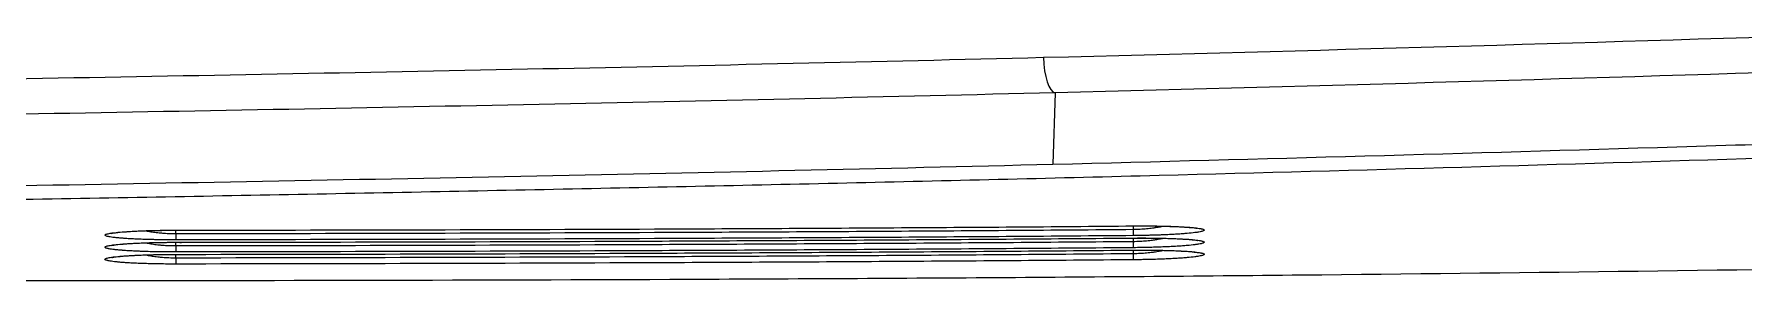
# Model space of a CAD drawing. Header units: millimetres. Extents: x -33000 to 294000, y 0 to 42408.
# Drawn here: x 136846.54 to 136894.76, y 13504.76 to 13511.71 of the extents above; entities that cross this region are included whole.
import ezdxf

# ---------------------------------------------------------------- set-up
doc = ezdxf.new("R2010")
doc.units = ezdxf.units.MM
doc.header["$LTSCALE"] = 50
doc.layers.add('arch', color=8, linetype='Continuous')

msp = doc.modelspace()

# ---------------------------------------------------------------- linework, layer by layer
at = {"layer": 'arch', "linetype": 'Continuous'}
msp.add_line((136875.34, 13510.059), (136875.274, 13508.047), dxfattribs=at)
for centre, major_axis, ratio, start_param, end_param in [((136875.332, 13511.057), (0.025, -1), 0.32589, 4.704201, 6.230337), ((136850.538, 13506.414), (0.001, -0.5), 0.000956, 5.41052, 6.23323), ((136877.538, 13506.534), (0.004, -0.5), 0.007222, 5.410489, 6.233224), ((136877.538, 13506.193), (0.004, -0.5), 0.007221, 5.410489, 6.233224), ((136850.538, 13506.073), (0.001, -0.5), 0.000959, 5.41052, 6.23323), ((136850.538, 13505.732), (0.001, -0.5), 0.000961, 5.41052, 6.23323), ((136877.538, 13505.852), (0.004, -0.5), 0.00722, 5.410489, 6.233224)]:
    msp.add_ellipse(centre, major_axis=major_axis, ratio=ratio, start_param=start_param, end_param=end_param, dxfattribs=at)
for points in [[(136875.006, 13511.057), (136882.584, 13511.248), (136890.161, 13511.464), (136897.738, 13511.707)], [(136898.079, 13510.709), (136890.5, 13510.466), (136882.92, 13510.249), (136875.34, 13510.059)], [(136877.538, 13506.307), (136877.538, 13506.275), (136877.538, 13506.244), (136877.538, 13506.212)], [(136850.538, 13506.092), (136850.538, 13506.124), (136850.538, 13506.155), (136850.538, 13506.187)], [(136850.538, 13505.751), (136850.538, 13505.783), (136850.538, 13505.815), (136850.538, 13505.846)], [(136877.538, 13505.966), (136877.538, 13505.935), (136877.538, 13505.903), (136877.538, 13505.872)], [(136850.538, 13505.411), (136850.538, 13505.442), (136850.538, 13505.474), (136850.538, 13505.506)], [(136877.538, 13505.625), (136877.538, 13505.594), (136877.538, 13505.562), (136877.538, 13505.531)]]:
    msp.add_open_spline(points, degree=3, dxfattribs=at)
for points, knots in [([(136762.08, 13509.415), (136764.433, 13509.423), (136766.786, 13509.436), (136771.491, 13509.469), (136773.844, 13509.489), (136780.902, 13509.551), (136785.608, 13509.597), (136795.019, 13509.699), (136804.43, 13509.812), (136813.84, 13509.943), (136823.251, 13510.081), (136827.956, 13510.154), (136837.367, 13510.306), (136842.072, 13510.385), (136856.187, 13510.637), (136865.597, 13510.821), (136875.006, 13511.057)], [0, 0, 0, 0, 0.0625, 0.0625, 0.125, 0.125, 0.25, 0.25, 0.375, 0.5, 0.5, 0.625, 0.625, 0.75, 0.75, 1, 1, 1, 1]), ([(136875.34, 13510.059), (136865.929, 13509.822), (136856.517, 13509.638), (136842.399, 13509.387), (136837.693, 13509.307), (136828.281, 13509.155), (136823.575, 13509.083), (136814.162, 13508.944), (136809.456, 13508.879), (136800.044, 13508.757), (136795.337, 13508.7), (136785.925, 13508.598), (136781.218, 13508.552), (136774.158, 13508.49), (136771.805, 13508.47), (136767.098, 13508.437), (136764.745, 13508.424), (136762.391, 13508.417)], [0, 0, 0, 0, 0.25, 0.25, 0.375, 0.375, 0.5, 0.5, 0.625, 0.625, 0.75, 0.75, 0.875, 0.875, 0.9375, 0.9375, 1, 1, 1, 1]), ([(136912.422, 13508.794), (136901.04, 13508.378), (136889.656, 13508.018), (136875.424, 13507.652), (136872.578, 13507.583), (136866.885, 13507.453), (136861.192, 13507.33), (136855.498, 13507.219), (136849.805, 13507.112), (136846.958, 13507.06), (136838.418, 13506.91), (136832.724, 13506.817), (136821.337, 13506.64), (136815.643, 13506.558), (136804.255, 13506.404), (136798.561, 13506.333), (136790.02, 13506.233), (136787.173, 13506.201), (136781.479, 13506.138), (136778.632, 13506.107), (136775.785, 13506.077)], [0, 0, 0, 0, 0.25, 0.25, 0.3125, 0.3125, 0.375, 0.4375, 0.4375, 0.5, 0.5, 0.625, 0.625, 0.75, 0.75, 0.875, 0.875, 0.9375, 0.9375, 1, 1, 1, 1]), ([(136875.274, 13508.047), (136881.141, 13508.194), (136887.007, 13508.357), (136895.806, 13508.626), (136898.739, 13508.719), (136904.605, 13508.913), (136907.538, 13509.014), (136910.47, 13509.119)], [0, 0, 0, 0, 0.5, 0.5, 0.75, 0.75, 1, 1, 1, 1]), ([(136758.815, 13506.353), (136760.028, 13506.354), (136761.241, 13506.358), (136763.668, 13506.369), (136764.881, 13506.377), (136768.521, 13506.404), (136770.948, 13506.427), (136774.587, 13506.464), (136775.801, 13506.477), (136778.227, 13506.503), (136779.44, 13506.516), (136783.08, 13506.554), (136785.506, 13506.58), (136792.785, 13506.661), (136797.637, 13506.719), (136807.343, 13506.842), (136812.195, 13506.907), (136821.9, 13507.047), (136826.752, 13507.121), (136836.457, 13507.276), (136841.309, 13507.358), (136855.866, 13507.616), (136865.571, 13507.804), (136875.274, 13508.047)], [0, 0, 0, 0, 0.03125, 0.03125, 0.0625, 0.0625, 0.125, 0.125, 0.15625, 0.15625, 0.1875, 0.1875, 0.25, 0.25, 0.375, 0.375, 0.5, 0.5, 0.625, 0.625, 0.75, 0.75, 1, 1, 1, 1]), ([(136850.538, 13506.187), (136855.039, 13506.192), (136859.54, 13506.203), (136866.291, 13506.231), (136868.541, 13506.243), (136873.042, 13506.271), (136875.292, 13506.287), (136877.542, 13506.307)], [0, 0, 0, 0, 0.5, 0.5, 0.75, 0.75, 1, 1, 1, 1]), ([(136877.538, 13506.212), (136877.604, 13506.213), (136877.668, 13506.215), (136877.763, 13506.22), (136877.795, 13506.222), (136877.857, 13506.226), (136877.887, 13506.229), (136877.976, 13506.237), (136878.032, 13506.243), (136878.1, 13506.252), (136878.114, 13506.254), (136878.14, 13506.258), (136878.154, 13506.26), (136878.193, 13506.266), (136878.218, 13506.27), (136878.285, 13506.282), (136878.325, 13506.289), (136878.364, 13506.298)], [0, 0, 0, 0, 0.205276, 0.205276, 0.307913, 0.307913, 0.410551, 0.410551, 0.615827, 0.615827, 0.667145, 0.667145, 0.718464, 0.718464, 0.821102, 0.821102, 1, 1, 1, 1]), ([(136877.542, 13506.307), (136877.621, 13506.308), (136877.699, 13506.308), (136877.852, 13506.308), (136877.928, 13506.308), (136878.021, 13506.307), (136878.04, 13506.307), (136878.077, 13506.307), (136878.095, 13506.306), (136878.15, 13506.306), (136878.186, 13506.305), (136878.291, 13506.304), (136878.358, 13506.302), (136878.456, 13506.3), (136878.488, 13506.299), (136878.535, 13506.298), (136878.55, 13506.297), (136878.581, 13506.296), (136878.596, 13506.296), (136878.67, 13506.293), (136878.726, 13506.291), (136878.832, 13506.286), (136878.883, 13506.284), (136878.953, 13506.28), (136878.976, 13506.278), (136879.021, 13506.275), (136879.043, 13506.274), (136879.105, 13506.27), (136879.144, 13506.267), (136879.215, 13506.26), (136879.247, 13506.257), (136879.338, 13506.247), (136879.387, 13506.24), (136879.437, 13506.231), (136879.446, 13506.229), (136879.463, 13506.226), (136879.471, 13506.224), (136879.493, 13506.218), (136879.505, 13506.215), (136879.533, 13506.204), (136879.543, 13506.196), (136879.542, 13506.186), (136879.542, 13506.184), (136879.539, 13506.18), (136879.533, 13506.174), (136879.522, 13506.168), (136879.492, 13506.157), (136879.463, 13506.149), (136879.404, 13506.137), (136879.381, 13506.133), (136879.344, 13506.127), (136879.331, 13506.125), (136879.303, 13506.122), (136879.288, 13506.12), (136879.212, 13506.11), (136879.141, 13506.102), (136879.018, 13506.092), (136878.974, 13506.088), (136878.903, 13506.083), (136878.878, 13506.081), (136878.828, 13506.078), (136878.802, 13506.076), (136878.722, 13506.071), (136878.667, 13506.068), (136878.549, 13506.062), (136878.488, 13506.059), (136878.39, 13506.055), (136878.357, 13506.053), (136878.289, 13506.051), (136878.255, 13506.049), (136878.151, 13506.046), (136878.079, 13506.044), (136877.968, 13506.041), (136877.93, 13506.04), (136877.873, 13506.039), (136877.854, 13506.039), (136877.815, 13506.038), (136877.796, 13506.038), (136877.699, 13506.036), (136877.621, 13506.035), (136877.542, 13506.034)], [0, 0, 0, 0, 0.03125, 0.03125, 0.0625, 0.0625, 0.070313, 0.070313, 0.078125, 0.078125, 0.09375, 0.09375, 0.125, 0.125, 0.140625, 0.140625, 0.148438, 0.148438, 0.15625, 0.15625, 0.1875, 0.1875, 0.21875, 0.21875, 0.234375, 0.234375, 0.25, 0.25, 0.28125, 0.28125, 0.3125, 0.3125, 0.375, 0.375, 0.390625, 0.390625, 0.40625, 0.40625, 0.4375, 0.4375, 0.5, 0.5, 0.515625, 0.515625, 0.53125, 0.5625, 0.5625, 0.625, 0.625, 0.65625, 0.65625, 0.671875, 0.671875, 0.6875, 0.6875, 0.75, 0.75, 0.78125, 0.78125, 0.796875, 0.796875, 0.8125, 0.8125, 0.84375, 0.84375, 0.875, 0.875, 0.890625, 0.890625, 0.90625, 0.90625, 0.9375, 0.9375, 0.953125, 0.953125, 0.960938, 0.960938, 0.96875, 0.96875, 1, 1, 1, 1]), ([(136877.543, 13506.306), (136877.571, 13506.306), (136877.778, 13506.309), (136878.175, 13506.306), (136878.666, 13506.294), (136879.077, 13506.272), (136879.299, 13506.248), (136879.351, 13506.237), (136879.351, 13506.237)], [0, 0, 0, 0, 0.028653, 0.211247, 0.398894, 0.619249, 0.875017, 1, 1, 1, 1]), ([(136850.538, 13505.914), (136850.46, 13505.914), (136850.382, 13505.914), (136850.229, 13505.915), (136850.153, 13505.916), (136850.06, 13505.917), (136850.042, 13505.918), (136850.005, 13505.918), (136849.986, 13505.919), (136849.932, 13505.92), (136849.896, 13505.921), (136849.791, 13505.923), (136849.724, 13505.925), (136849.626, 13505.928), (136849.594, 13505.929), (136849.548, 13505.931), (136849.532, 13505.931), (136849.502, 13505.933), (136849.487, 13505.933), (136849.412, 13505.936), (136849.357, 13505.939), (136849.251, 13505.945), (136849.201, 13505.947), (136849.13, 13505.952), (136849.096, 13505.954), (136849.063, 13505.957), (136849.041, 13505.958), (136849.03, 13505.959), (136848.978, 13505.963), (136848.94, 13505.967), (136848.869, 13505.973), (136848.836, 13505.977), (136848.746, 13505.987), (136848.696, 13505.995), (136848.646, 13506.004), (136848.637, 13506.006), (136848.62, 13506.01), (136848.612, 13506.012), (136848.589, 13506.017), (136848.577, 13506.021), (136848.548, 13506.033), (136848.538, 13506.04), (136848.538, 13506.05), (136848.539, 13506.052), (136848.542, 13506.056), (136848.543, 13506.058), (136848.551, 13506.064), (136848.558, 13506.068), (136848.587, 13506.079), (136848.616, 13506.087), (136848.675, 13506.098), (136848.697, 13506.102), (136848.735, 13506.107), (136848.748, 13506.109), (136848.775, 13506.113), (136848.79, 13506.115), (136848.866, 13506.124), (136848.937, 13506.131), (136849.061, 13506.141), (136849.105, 13506.144), (136849.175, 13506.149), (136849.2, 13506.15), (136849.25, 13506.153), (136849.276, 13506.155), (136849.356, 13506.159), (136849.412, 13506.162), (136849.53, 13506.167), (136849.591, 13506.169), (136849.673, 13506.172), (136849.689, 13506.173), (136849.722, 13506.174), (136849.739, 13506.174), (136849.79, 13506.176), (136849.825, 13506.177), (136849.929, 13506.18), (136850.001, 13506.181), (136850.112, 13506.183), (136850.15, 13506.184), (136850.207, 13506.184), (136850.227, 13506.185), (136850.265, 13506.185), (136850.284, 13506.185), (136850.381, 13506.186), (136850.46, 13506.187), (136850.538, 13506.187)], [0, 0, 0, 0, 0.03125, 0.03125, 0.0625, 0.0625, 0.070313, 0.070313, 0.078125, 0.078125, 0.09375, 0.09375, 0.125, 0.125, 0.140625, 0.140625, 0.148437, 0.148437, 0.15625, 0.15625, 0.1875, 0.1875, 0.21875, 0.21875, 0.234375, 0.242187, 0.242187, 0.25, 0.25, 0.28125, 0.28125, 0.3125, 0.3125, 0.375, 0.375, 0.390625, 0.390625, 0.40625, 0.40625, 0.4375, 0.4375, 0.5, 0.5, 0.515625, 0.515625, 0.53125, 0.53125, 0.5625, 0.5625, 0.625, 0.625, 0.65625, 0.65625, 0.671875, 0.671875, 0.6875, 0.6875, 0.75, 0.75, 0.78125, 0.78125, 0.796875, 0.796875, 0.8125, 0.8125, 0.84375, 0.84375, 0.875, 0.875, 0.882812, 0.882812, 0.890625, 0.890625, 0.90625, 0.90625, 0.9375, 0.9375, 0.953125, 0.953125, 0.960937, 0.960937, 0.96875, 0.96875, 1, 1, 1, 1]), ([(136850.538, 13505.574), (136850.46, 13505.573), (136850.382, 13505.574), (136850.229, 13505.575), (136850.153, 13505.575), (136850.06, 13505.577), (136850.042, 13505.577), (136850.005, 13505.578), (136849.986, 13505.578), (136849.932, 13505.579), (136849.896, 13505.58), (136849.791, 13505.582), (136849.724, 13505.584), (136849.626, 13505.587), (136849.594, 13505.588), (136849.548, 13505.59), (136849.532, 13505.591), (136849.502, 13505.592), (136849.487, 13505.593), (136849.412, 13505.596), (136849.357, 13505.598), (136849.251, 13505.604), (136849.201, 13505.607), (136849.13, 13505.611), (136849.096, 13505.614), (136849.063, 13505.616), (136849.041, 13505.618), (136849.03, 13505.619), (136848.978, 13505.623), (136848.94, 13505.626), (136848.869, 13505.633), (136848.836, 13505.636), (136848.746, 13505.647), (136848.696, 13505.654), (136848.646, 13505.663), (136848.637, 13505.665), (136848.62, 13505.669), (136848.612, 13505.671), (136848.589, 13505.677), (136848.577, 13505.681), (136848.548, 13505.692), (136848.538, 13505.7), (136848.538, 13505.71), (136848.539, 13505.711), (136848.542, 13505.715), (136848.543, 13505.717), (136848.551, 13505.723), (136848.558, 13505.727), (136848.587, 13505.739), (136848.616, 13505.746), (136848.675, 13505.757), (136848.697, 13505.761), (136848.735, 13505.767), (136848.748, 13505.768), (136848.775, 13505.772), (136848.79, 13505.774), (136848.866, 13505.783), (136848.937, 13505.79), (136849.061, 13505.8), (136849.105, 13505.803), (136849.175, 13505.808), (136849.2, 13505.809), (136849.25, 13505.813), (136849.276, 13505.814), (136849.356, 13505.818), (136849.412, 13505.821), (136849.53, 13505.826), (136849.591, 13505.829), (136849.673, 13505.832), (136849.689, 13505.832), (136849.722, 13505.833), (136849.739, 13505.834), (136849.79, 13505.835), (136849.825, 13505.836), (136849.929, 13505.839), (136850.001, 13505.84), (136850.112, 13505.842), (136850.15, 13505.843), (136850.207, 13505.844), (136850.227, 13505.844), (136850.265, 13505.844), (136850.284, 13505.845), (136850.381, 13505.845), (136850.46, 13505.846), (136850.538, 13505.846)], [0, 0, 0, 0, 0.03125, 0.03125, 0.0625, 0.0625, 0.070313, 0.070313, 0.078125, 0.078125, 0.09375, 0.09375, 0.125, 0.125, 0.140625, 0.140625, 0.148438, 0.148438, 0.15625, 0.15625, 0.1875, 0.1875, 0.21875, 0.21875, 0.234375, 0.242188, 0.242188, 0.25, 0.25, 0.28125, 0.28125, 0.3125, 0.3125, 0.375, 0.375, 0.390625, 0.390625, 0.40625, 0.40625, 0.4375, 0.4375, 0.5, 0.5, 0.515625, 0.515625, 0.53125, 0.53125, 0.5625, 0.5625, 0.625, 0.625, 0.65625, 0.65625, 0.671875, 0.671875, 0.6875, 0.6875, 0.75, 0.75, 0.78125, 0.78125, 0.796875, 0.796875, 0.8125, 0.8125, 0.84375, 0.84375, 0.875, 0.875, 0.882813, 0.882813, 0.890625, 0.890625, 0.90625, 0.90625, 0.9375, 0.9375, 0.953125, 0.953125, 0.960938, 0.960938, 0.96875, 0.96875, 1, 1, 1, 1]), ([(136848.73, 13506.098), (136848.73, 13506.098), (136848.733, 13506.099), (136848.796, 13506.112), (136849.025, 13506.138), (136849.449, 13506.165), (136849.977, 13506.181), (136850.415, 13506.187), (136850.639, 13506.185), (136850.693, 13506.185)], [0, 0, 0, 0, 0.017518, 0.141195, 0.361776, 0.589139, 0.781723, 0.947752, 1, 1, 1, 1]), ([(136848.73, 13505.758), (136848.73, 13505.758), (136848.733, 13505.759), (136848.796, 13505.772), (136849.025, 13505.798), (136849.449, 13505.824), (136849.977, 13505.841), (136850.415, 13505.847), (136850.639, 13505.845), (136850.693, 13505.844)], [0, 0, 0, 0, 0.017247, 0.140957, 0.3616, 0.589026, 0.781663, 0.947737, 1, 1, 1, 1]), ([(136849.7, 13506.169), (136849.719, 13506.165), (136849.739, 13506.161), (136849.783, 13506.153), (136849.807, 13506.149), (136849.881, 13506.137), (136849.932, 13506.13), (136850.014, 13506.12), (136850.042, 13506.117), (136850.085, 13506.113), (136850.1, 13506.111), (136850.129, 13506.109), (136850.144, 13506.108), (136850.219, 13506.102), (136850.281, 13506.098), (136850.376, 13506.094), (136850.408, 13506.094), (136850.456, 13506.093), (136850.473, 13506.092), (136850.505, 13506.092), (136850.522, 13506.092), (136850.538, 13506.092)], [0, 0, 0, 0, 0.088793, 0.088793, 0.190038, 0.190038, 0.392529, 0.392529, 0.493774, 0.493774, 0.544397, 0.544397, 0.595019, 0.595019, 0.79751, 0.79751, 0.898755, 0.898755, 0.949377, 0.949377, 1, 1, 1, 1]), ([(136849.7, 13505.828), (136849.719, 13505.824), (136849.739, 13505.821), (136849.783, 13505.812), (136849.807, 13505.808), (136849.881, 13505.796), (136849.932, 13505.789), (136850.014, 13505.779), (136850.042, 13505.776), (136850.085, 13505.772), (136850.1, 13505.771), (136850.129, 13505.768), (136850.144, 13505.767), (136850.219, 13505.761), (136850.281, 13505.757), (136850.376, 13505.754), (136850.408, 13505.753), (136850.456, 13505.752), (136850.473, 13505.752), (136850.505, 13505.752), (136850.522, 13505.751), (136850.538, 13505.751)], [0, 0, 0, 0, 0.088792, 0.088792, 0.190037, 0.190037, 0.392528, 0.392528, 0.493773, 0.493773, 0.544396, 0.544396, 0.595019, 0.595019, 0.797509, 0.797509, 0.898755, 0.898755, 0.949377, 0.949377, 1, 1, 1, 1]), ([(136850.538, 13506.092), (136855.038, 13506.098), (136861.788, 13506.114), (136868.538, 13506.148), (136873.038, 13506.176), (136875.288, 13506.193), (136877.538, 13506.212)], [0, 0, 0, 0, 0.5, 0.75, 0.75, 1, 1, 1, 1]), ([(136877.542, 13506.034), (136875.292, 13506.015), (136873.042, 13505.998), (136868.541, 13505.97), (136866.291, 13505.959), (136859.54, 13505.93), (136855.039, 13505.92), (136850.538, 13505.914)], [0, 0, 0, 0, 0.25, 0.25, 0.5, 0.5, 1, 1, 1, 1]), ([(136850.538, 13505.846), (136855.039, 13505.852), (136859.54, 13505.862), (136866.291, 13505.891), (136868.541, 13505.902), (136873.042, 13505.93), (136875.292, 13505.947), (136877.542, 13505.966)], [0, 0, 0, 0, 0.5, 0.5, 0.75, 0.75, 1, 1, 1, 1]), ([(136850.538, 13505.751), (136855.038, 13505.757), (136861.788, 13505.773), (136868.538, 13505.808), (136873.038, 13505.836), (136875.288, 13505.852), (136877.538, 13505.872)], [0, 0, 0, 0, 0.5, 0.75, 0.75, 1, 1, 1, 1]), ([(136877.538, 13505.872), (136877.604, 13505.872), (136877.668, 13505.874), (136877.763, 13505.879), (136877.795, 13505.881), (136877.857, 13505.886), (136877.887, 13505.888), (136877.976, 13505.896), (136878.032, 13505.903), (136878.1, 13505.911), (136878.114, 13505.913), (136878.14, 13505.917), (136878.154, 13505.919), (136878.193, 13505.925), (136878.218, 13505.929), (136878.285, 13505.941), (136878.325, 13505.949), (136878.364, 13505.957)], [0, 0, 0, 0, 0.205276, 0.205276, 0.307914, 0.307914, 0.410552, 0.410552, 0.615828, 0.615828, 0.667147, 0.667147, 0.718466, 0.718466, 0.821104, 0.821104, 1, 1, 1, 1]), ([(136877.542, 13505.966), (136877.621, 13505.967), (136877.699, 13505.967), (136877.852, 13505.967), (136877.928, 13505.967), (136878.021, 13505.966), (136878.04, 13505.966), (136878.077, 13505.966), (136878.095, 13505.966), (136878.15, 13505.965), (136878.186, 13505.965), (136878.291, 13505.963), (136878.358, 13505.962), (136878.456, 13505.959), (136878.488, 13505.958), (136878.535, 13505.957), (136878.55, 13505.956), (136878.581, 13505.955), (136878.596, 13505.955), (136878.67, 13505.952), (136878.726, 13505.95), (136878.832, 13505.946), (136878.883, 13505.943), (136878.953, 13505.939), (136878.976, 13505.938), (136879.021, 13505.935), (136879.043, 13505.933), (136879.105, 13505.929), (136879.144, 13505.926), (136879.215, 13505.92), (136879.247, 13505.916), (136879.338, 13505.907), (136879.387, 13505.9), (136879.437, 13505.891), (136879.446, 13505.889), (136879.463, 13505.885), (136879.471, 13505.883), (136879.493, 13505.878), (136879.505, 13505.874), (136879.533, 13505.863), (136879.543, 13505.855), (136879.542, 13505.845), (136879.542, 13505.843), (136879.539, 13505.84), (136879.533, 13505.834), (136879.522, 13505.828), (136879.492, 13505.816), (136879.463, 13505.808), (136879.404, 13505.797), (136879.381, 13505.793), (136879.344, 13505.787), (136879.331, 13505.785), (136879.303, 13505.781), (136879.288, 13505.779), (136879.212, 13505.769), (136879.141, 13505.762), (136879.018, 13505.751), (136878.974, 13505.747), (136878.903, 13505.742), (136878.878, 13505.74), (136878.828, 13505.737), (136878.802, 13505.735), (136878.722, 13505.73), (136878.667, 13505.727), (136878.549, 13505.721), (136878.488, 13505.718), (136878.39, 13505.714), (136878.357, 13505.713), (136878.289, 13505.71), (136878.255, 13505.709), (136878.151, 13505.705), (136878.079, 13505.703), (136877.968, 13505.7), (136877.93, 13505.7), (136877.873, 13505.698), (136877.854, 13505.698), (136877.815, 13505.697), (136877.796, 13505.697), (136877.699, 13505.695), (136877.621, 13505.694), (136877.542, 13505.694)], [0, 0, 0, 0, 0.03125, 0.03125, 0.0625, 0.0625, 0.070313, 0.070313, 0.078125, 0.078125, 0.09375, 0.09375, 0.125, 0.125, 0.140625, 0.140625, 0.148438, 0.148438, 0.15625, 0.15625, 0.1875, 0.1875, 0.21875, 0.21875, 0.234375, 0.234375, 0.25, 0.25, 0.28125, 0.28125, 0.3125, 0.3125, 0.375, 0.375, 0.390625, 0.390625, 0.40625, 0.40625, 0.4375, 0.4375, 0.5, 0.5, 0.515625, 0.515625, 0.53125, 0.5625, 0.5625, 0.625, 0.625, 0.65625, 0.65625, 0.671875, 0.671875, 0.6875, 0.6875, 0.75, 0.75, 0.78125, 0.78125, 0.796875, 0.796875, 0.8125, 0.8125, 0.84375, 0.84375, 0.875, 0.875, 0.890625, 0.890625, 0.90625, 0.90625, 0.9375, 0.9375, 0.953125, 0.953125, 0.960937, 0.960937, 0.96875, 0.96875, 1, 1, 1, 1]), ([(136877.543, 13505.965), (136877.571, 13505.965), (136877.778, 13505.968), (136878.175, 13505.965), (136878.666, 13505.954), (136879.077, 13505.932), (136879.299, 13505.908), (136879.351, 13505.896), (136879.351, 13505.896)], [0, 0, 0, 0, 0.028653, 0.211249, 0.3989, 0.619258, 0.87503, 1, 1, 1, 1]), ([(136775.289, 13505.004), (136778.262, 13504.987), (136781.234, 13504.969), (136787.179, 13504.935), (136790.152, 13504.918), (136799.07, 13504.871), (136805.015, 13504.843), (136813.933, 13504.81), (136816.905, 13504.801), (136822.851, 13504.785), (136831.768, 13504.766), (136840.686, 13504.762), (136852.577, 13504.77), (136858.522, 13504.78), (136867.44, 13504.817), (136870.412, 13504.833), (136876.357, 13504.873), (136879.33, 13504.898), (136888.247, 13504.986), (136894.191, 13505.063), (136906.08, 13505.248), (136912.024, 13505.357), (136917.968, 13505.482)], [0, 0, 0, 0, 0.0625, 0.0625, 0.125, 0.125, 0.25, 0.25, 0.3125, 0.3125, 0.375, 0.5, 0.5, 0.625, 0.625, 0.6875, 0.6875, 0.75, 0.75, 0.875, 0.875, 1, 1, 1, 1]), ([(136850.538, 13505.233), (136850.46, 13505.233), (136850.382, 13505.233), (136850.229, 13505.234), (136850.153, 13505.235), (136850.06, 13505.236), (136850.042, 13505.237), (136850.005, 13505.237), (136849.986, 13505.238), (136849.932, 13505.239), (136849.896, 13505.239), (136849.791, 13505.242), (136849.724, 13505.244), (136849.626, 13505.247), (136849.594, 13505.248), (136849.548, 13505.25), (136849.532, 13505.25), (136849.502, 13505.251), (136849.487, 13505.252), (136849.412, 13505.255), (136849.357, 13505.258), (136849.251, 13505.263), (136849.201, 13505.266), (136849.13, 13505.271), (136849.096, 13505.273), (136849.063, 13505.275), (136849.041, 13505.277), (136849.03, 13505.278), (136848.978, 13505.282), (136848.94, 13505.285), (136848.869, 13505.292), (136848.836, 13505.296), (136848.746, 13505.306), (136848.696, 13505.313), (136848.646, 13505.323), (136848.637, 13505.325), (136848.62, 13505.329), (136848.612, 13505.33), (136848.589, 13505.336), (136848.577, 13505.34), (136848.548, 13505.351), (136848.538, 13505.359), (136848.538, 13505.369), (136848.539, 13505.371), (136848.542, 13505.375), (136848.543, 13505.377), (136848.551, 13505.383), (136848.558, 13505.386), (136848.587, 13505.398), (136848.616, 13505.405), (136848.675, 13505.417), (136848.697, 13505.42), (136848.735, 13505.426), (136848.748, 13505.428), (136848.775, 13505.432), (136848.79, 13505.433), (136848.866, 13505.442), (136848.937, 13505.449), (136849.061, 13505.459), (136849.105, 13505.463), (136849.175, 13505.467), (136849.2, 13505.469), (136849.25, 13505.472), (136849.276, 13505.473), (136849.356, 13505.478), (136849.412, 13505.481), (136849.53, 13505.486), (136849.591, 13505.488), (136849.673, 13505.491), (136849.689, 13505.491), (136849.722, 13505.493), (136849.739, 13505.493), (136849.79, 13505.495), (136849.825, 13505.496), (136849.929, 13505.498), (136850.001, 13505.5), (136850.112, 13505.502), (136850.15, 13505.502), (136850.207, 13505.503), (136850.227, 13505.503), (136850.265, 13505.504), (136850.284, 13505.504), (136850.381, 13505.505), (136850.46, 13505.505), (136850.538, 13505.505)], [0, 0, 0, 0, 0.03125, 0.03125, 0.0625, 0.0625, 0.070313, 0.070313, 0.078125, 0.078125, 0.09375, 0.09375, 0.125, 0.125, 0.140625, 0.140625, 0.148438, 0.148438, 0.15625, 0.15625, 0.1875, 0.1875, 0.21875, 0.21875, 0.234375, 0.242188, 0.242188, 0.25, 0.25, 0.28125, 0.28125, 0.3125, 0.3125, 0.375, 0.375, 0.390625, 0.390625, 0.40625, 0.40625, 0.4375, 0.4375, 0.5, 0.5, 0.515625, 0.515625, 0.53125, 0.53125, 0.5625, 0.5625, 0.625, 0.625, 0.65625, 0.65625, 0.671875, 0.671875, 0.6875, 0.6875, 0.75, 0.75, 0.78125, 0.78125, 0.796875, 0.796875, 0.8125, 0.8125, 0.84375, 0.84375, 0.875, 0.875, 0.882813, 0.882813, 0.890625, 0.890625, 0.90625, 0.90625, 0.9375, 0.9375, 0.953125, 0.953125, 0.960938, 0.960938, 0.96875, 0.96875, 1, 1, 1, 1]), ([(136848.73, 13505.417), (136848.73, 13505.417), (136848.733, 13505.418), (136848.796, 13505.431), (136849.025, 13505.457), (136849.449, 13505.484), (136849.977, 13505.5), (136850.415, 13505.506), (136850.639, 13505.504), (136850.693, 13505.503)], [0, 0, 0, 0, 0.017674, 0.141331, 0.361877, 0.589204, 0.781758, 0.94776, 1, 1, 1, 1]), ([(136849.7, 13505.488), (136849.719, 13505.484), (136849.739, 13505.48), (136849.783, 13505.472), (136849.807, 13505.468), (136849.881, 13505.456), (136849.932, 13505.448), (136850.014, 13505.439), (136850.042, 13505.436), (136850.085, 13505.431), (136850.1, 13505.43), (136850.129, 13505.428), (136850.144, 13505.426), (136850.219, 13505.42), (136850.281, 13505.417), (136850.376, 13505.413), (136850.408, 13505.412), (136850.456, 13505.411), (136850.473, 13505.411), (136850.505, 13505.411), (136850.522, 13505.411), (136850.538, 13505.411)], [0, 0, 0, 0, 0.088793, 0.088793, 0.190038, 0.190038, 0.392529, 0.392529, 0.493774, 0.493774, 0.544396, 0.544396, 0.595019, 0.595019, 0.79751, 0.79751, 0.898755, 0.898755, 0.949377, 0.949377, 1, 1, 1, 1]), ([(136877.542, 13505.694), (136875.292, 13505.674), (136873.042, 13505.658), (136868.541, 13505.63), (136866.291, 13505.618), (136859.54, 13505.59), (136855.039, 13505.579), (136850.538, 13505.574)], [0, 0, 0, 0, 0.25, 0.25, 0.5, 0.5, 1, 1, 1, 1]), ([(136850.538, 13505.505), (136855.039, 13505.511), (136859.54, 13505.522), (136866.291, 13505.55), (136868.541, 13505.562), (136873.042, 13505.59), (136875.292, 13505.606), (136877.542, 13505.625)], [0, 0, 0, 0, 0.5, 0.5, 0.75, 0.75, 1, 1, 1, 1]), ([(136850.538, 13505.411), (136855.038, 13505.417), (136861.788, 13505.432), (136868.538, 13505.467), (136873.038, 13505.495), (136875.288, 13505.512), (136877.538, 13505.531)], [0, 0, 0, 0, 0.5, 0.75, 0.75, 1, 1, 1, 1]), ([(136877.542, 13505.353), (136875.292, 13505.334), (136873.042, 13505.317), (136868.541, 13505.289), (136866.291, 13505.277), (136859.54, 13505.249), (136855.039, 13505.239), (136850.538, 13505.233)], [0, 0, 0, 0, 0.25, 0.25, 0.5, 0.5, 1, 1, 1, 1]), ([(136877.538, 13505.531), (136877.604, 13505.532), (136877.668, 13505.534), (136877.763, 13505.539), (136877.795, 13505.541), (136877.857, 13505.545), (136877.887, 13505.547), (136877.976, 13505.556), (136878.032, 13505.562), (136878.1, 13505.571), (136878.114, 13505.573), (136878.14, 13505.576), (136878.154, 13505.578), (136878.193, 13505.584), (136878.218, 13505.589), (136878.285, 13505.6), (136878.325, 13505.608), (136878.364, 13505.616)], [0, 0, 0, 0, 0.205276, 0.205276, 0.307913, 0.307913, 0.410551, 0.410551, 0.615827, 0.615827, 0.667146, 0.667146, 0.718465, 0.718465, 0.821103, 0.821103, 1, 1, 1, 1]), ([(136877.542, 13505.625), (136877.621, 13505.626), (136877.699, 13505.627), (136877.852, 13505.627), (136877.928, 13505.626), (136878.021, 13505.626), (136878.04, 13505.626), (136878.077, 13505.625), (136878.095, 13505.625), (136878.15, 13505.624), (136878.186, 13505.624), (136878.291, 13505.622), (136878.358, 13505.621), (136878.456, 13505.618), (136878.488, 13505.618), (136878.535, 13505.616), (136878.55, 13505.616), (136878.581, 13505.615), (136878.596, 13505.614), (136878.67, 13505.612), (136878.726, 13505.61), (136878.832, 13505.605), (136878.883, 13505.602), (136878.953, 13505.598), (136878.976, 13505.597), (136879.021, 13505.594), (136879.043, 13505.593), (136879.105, 13505.588), (136879.144, 13505.585), (136879.215, 13505.579), (136879.247, 13505.576), (136879.338, 13505.566), (136879.387, 13505.559), (136879.437, 13505.55), (136879.446, 13505.548), (136879.463, 13505.545), (136879.471, 13505.543), (136879.493, 13505.537), (136879.505, 13505.533), (136879.533, 13505.522), (136879.543, 13505.515), (136879.542, 13505.505), (136879.542, 13505.503), (136879.539, 13505.499), (136879.533, 13505.493), (136879.522, 13505.487), (136879.492, 13505.475), (136879.463, 13505.468), (136879.404, 13505.456), (136879.381, 13505.452), (136879.344, 13505.446), (136879.331, 13505.444), (136879.303, 13505.44), (136879.288, 13505.438), (136879.212, 13505.429), (136879.141, 13505.421), (136879.018, 13505.41), (136878.974, 13505.407), (136878.903, 13505.401), (136878.878, 13505.4), (136878.828, 13505.396), (136878.802, 13505.394), (136878.722, 13505.39), (136878.667, 13505.386), (136878.549, 13505.38), (136878.488, 13505.377), (136878.39, 13505.373), (136878.357, 13505.372), (136878.289, 13505.369), (136878.255, 13505.368), (136878.151, 13505.365), (136878.079, 13505.363), (136877.968, 13505.36), (136877.93, 13505.359), (136877.873, 13505.358), (136877.854, 13505.357), (136877.815, 13505.357), (136877.796, 13505.356), (136877.699, 13505.355), (136877.621, 13505.354), (136877.542, 13505.353)], [0, 0, 0, 0, 0.03125, 0.03125, 0.0625, 0.0625, 0.070313, 0.070313, 0.078125, 0.078125, 0.09375, 0.09375, 0.125, 0.125, 0.140625, 0.140625, 0.148438, 0.148438, 0.15625, 0.15625, 0.1875, 0.1875, 0.21875, 0.21875, 0.234375, 0.234375, 0.25, 0.25, 0.28125, 0.28125, 0.3125, 0.3125, 0.375, 0.375, 0.390625, 0.390625, 0.40625, 0.40625, 0.4375, 0.4375, 0.5, 0.5, 0.515625, 0.515625, 0.53125, 0.5625, 0.5625, 0.625, 0.625, 0.65625, 0.65625, 0.671875, 0.671875, 0.6875, 0.6875, 0.75, 0.75, 0.78125, 0.78125, 0.796875, 0.796875, 0.8125, 0.8125, 0.84375, 0.84375, 0.875, 0.875, 0.890625, 0.890625, 0.90625, 0.90625, 0.9375, 0.9375, 0.953125, 0.953125, 0.960937, 0.960937, 0.96875, 0.96875, 1, 1, 1, 1]), ([(136877.543, 13505.624), (136877.571, 13505.625), (136877.778, 13505.628), (136878.175, 13505.625), (136878.666, 13505.613), (136879.077, 13505.591), (136879.299, 13505.567), (136879.351, 13505.556), (136879.351, 13505.555)], [0, 0, 0, 0, 0.028653, 0.211251, 0.398903, 0.619265, 0.875039, 1, 1, 1, 1])]:
    msp.add_open_spline(points, degree=3, knots=knots, dxfattribs=at)

doc.saveas('drawing.dxf')
